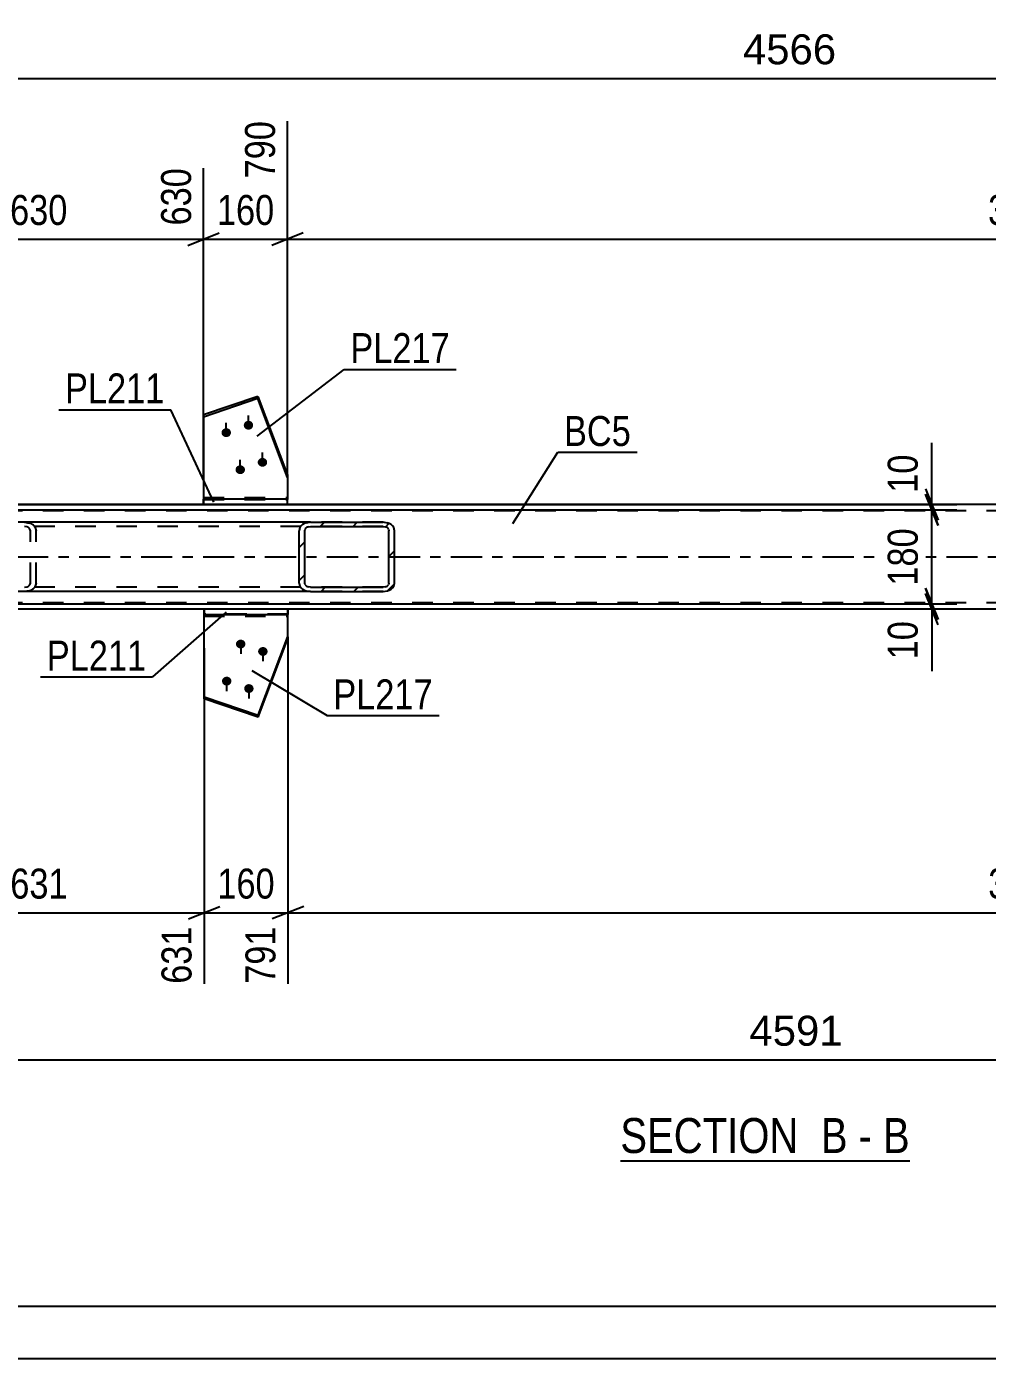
# Model space of a CAD drawing. Header units: millimetres. Extents: x 0 to 841, y 0 to 594.
# Drawn here: x 67.2 to 158.9, y 0 to 127.2 of the extents above; entities that cross this region are included whole.
import ezdxf

# ---------------------------------------------------------------- set-up
doc = ezdxf.new("R2010")
doc.units = ezdxf.units.MM
doc.linetypes.add('DXK_LINE_DOT2', pattern=[3.9198, 1.9599, -1.9599])
doc.linetypes.add('DXK_LINE_DOT3', pattern=[5.9187, 2.979, -0.9799, 0.9799, -0.9799])
doc.styles.add('Arial', font='ARIAL.TTF', dxfattribs={"height": 0.2})
doc.styles.add('Arial Narrow', font='ARIALN.TTF', dxfattribs={"height": 0.2})

# ---------------------------------------------------------------- blocks, each defined once
blk = doc.blocks.new('Unknown-814738463-1129')
at = {"color": 5, "linetype": 'Continuous'}
for p, q in [((5, 5), (836, 5)), ((0, 0), (841, 0))]:
    blk.add_line(p, q, dxfattribs=at)
blk = doc.blocks.new('Unknown-814738463-17 - 4236')
at = {"color": 6, "linetype": 'Continuous'}
blk.add_line((123.87, 18.87), (151.52, 18.87), dxfattribs=at)
at = {"color": 0, "linetype": 'Continuous'}
for points in [[(141.98, 19.62), (141.98, 23.12), (123.87, 23.12), (123.87, 19.62)], [(145.58, 19.62), (145.58, 23.12), (143.03, 23.12), (143.03, 19.62)], [(147.91, 19.62), (147.91, 23.12), (146.63, 23.12), (146.63, 19.62)], [(151.52, 19.62), (151.52, 23.12), (148.96, 23.12), (148.96, 19.62)]]:
    blk.add_wipeout(points, dxfattribs=at)
at = {"color": 7, "linetype": 'Continuous', "style": 'Arial Narrow'}
for s, p in [('SECTION ', (123.87, 19.62)), ('B', (143.03, 19.62)), ('B', (148.96, 19.62)), ('-', (146.63, 19.62))]:
    blk.add_text(s, height=3.34, dxfattribs=at).set_placement(p)
blk = doc.blocks.new('Bolt-814738463-4263 - 4236')
at = {"linetype": 'Continuous'}
for points in [[(88.34, 89.58), (88.44, 89.57), (88.53, 89.54), (88.61, 89.5), (88.68, 89.44), (88.73, 89.36), (88.77, 89.28), (88.79, 89.2), (88.79, 89.11), (88.77, 89.02), (88.73, 88.94), (88.68, 88.87), (88.61, 88.81), (88.53, 88.77), (88.44, 88.74), (88.34, 88.73), (88.25, 88.74), (88.16, 88.77), (88.08, 88.81), (88.01, 88.87), (87.95, 88.94), (87.92, 89.02), (87.9, 89.11), (87.9, 89.2), (87.92, 89.28), (87.95, 89.36), (88.01, 89.44), (88.08, 89.5), (88.16, 89.54), (88.25, 89.57)], [(86.22, 88.87), (86.32, 88.86), (86.41, 88.83), (86.49, 88.79), (86.56, 88.73), (86.61, 88.66), (86.65, 88.58), (86.67, 88.49), (86.67, 88.4), (86.65, 88.32), (86.61, 88.23), (86.56, 88.16), (86.49, 88.1), (86.41, 88.06), (86.32, 88.03), (86.22, 88.02), (86.13, 88.03), (86.04, 88.06), (85.96, 88.1), (85.89, 88.16), (85.83, 88.23), (85.79, 88.32), (85.78, 88.4), (85.78, 88.49), (85.79, 88.58), (85.83, 88.66), (85.89, 88.73), (85.96, 88.79), (86.04, 88.83), (86.13, 88.86)], [(87.56, 85.33), (87.65, 85.32), (87.74, 85.29), (87.82, 85.25), (87.89, 85.19), (87.95, 85.12), (87.99, 85.03), (88.01, 84.95), (88.01, 84.86), (87.99, 84.77), (87.95, 84.69), (87.89, 84.62), (87.82, 84.56), (87.74, 84.52), (87.65, 84.49), (87.56, 84.48), (87.47, 84.49), (87.38, 84.52), (87.3, 84.56), (87.23, 84.62), (87.17, 84.69), (87.13, 84.77), (87.11, 84.86), (87.11, 84.95), (87.13, 85.03), (87.17, 85.12), (87.23, 85.19), (87.3, 85.25), (87.38, 85.29), (87.47, 85.32)], [(89.68, 86.03), (89.77, 86.02), (89.86, 86), (89.95, 85.95), (90.01, 85.89), (90.07, 85.82), (90.11, 85.74), (90.13, 85.65), (90.13, 85.57), (90.11, 85.48), (90.07, 85.4), (90.01, 85.33), (89.95, 85.27), (89.86, 85.22), (89.77, 85.2), (89.68, 85.19), (89.59, 85.2), (89.5, 85.22), (89.42, 85.27), (89.35, 85.33), (89.29, 85.4), (89.25, 85.48), (89.23, 85.57), (89.23, 85.65), (89.25, 85.74), (89.29, 85.82), (89.35, 85.89), (89.42, 85.95), (89.5, 86), (89.59, 86.02)]]:
    blk.add_hatch(color=1, dxfattribs=at).paths.add_polyline_path(points)
at = {"color": 1, "linetype": 'Continuous'}
for p, q in [((86.22, 88.1), (86.22, 89.39)), ((88.34, 88.81), (88.34, 90.09)), ((89.68, 85.27), (89.68, 86.55)), ((87.56, 84.56), (87.56, 85.84))]:
    blk.add_line(p, q, dxfattribs=at)
blk = doc.blocks.new('Bolt-814738463-4264 - 4236')
at = {"linetype": 'Continuous'}
for points in [[(87.6, 67.82), (87.51, 67.83), (87.42, 67.86), (87.34, 67.91), (87.27, 67.96), (87.21, 68.04), (87.17, 68.12), (87.15, 68.2), (87.15, 68.29), (87.17, 68.38), (87.21, 68.46), (87.27, 68.53), (87.34, 68.59), (87.42, 68.63), (87.51, 68.66), (87.6, 68.67), (87.7, 68.66), (87.78, 68.63), (87.87, 68.59), (87.94, 68.53), (87.99, 68.46), (88.03, 68.38), (88.05, 68.29), (88.05, 68.2), (88.03, 68.12), (87.99, 68.04), (87.94, 67.96), (87.87, 67.91), (87.78, 67.86), (87.7, 67.83)], [(89.72, 67.12), (89.63, 67.13), (89.54, 67.15), (89.46, 67.2), (89.39, 67.26), (89.33, 67.33), (89.29, 67.41), (89.27, 67.5), (89.27, 67.58), (89.29, 67.67), (89.33, 67.75), (89.39, 67.82), (89.46, 67.88), (89.54, 67.93), (89.63, 67.95), (89.72, 67.96), (89.82, 67.95), (89.91, 67.93), (89.99, 67.88), (90.06, 67.82), (90.11, 67.75), (90.15, 67.67), (90.17, 67.58), (90.17, 67.5), (90.15, 67.41), (90.11, 67.33), (90.06, 67.26), (89.99, 67.2), (89.91, 67.15), (89.82, 67.13)], [(86.26, 64.28), (86.17, 64.29), (86.08, 64.32), (86, 64.36), (85.93, 64.42), (85.87, 64.49), (85.84, 64.57), (85.82, 64.66), (85.82, 64.75), (85.84, 64.84), (85.87, 64.92), (85.93, 64.99), (86, 65.05), (86.08, 65.09), (86.17, 65.12), (86.26, 65.13), (86.36, 65.12), (86.45, 65.09), (86.53, 65.05), (86.6, 64.99), (86.65, 64.92), (86.69, 64.84), (86.71, 64.75), (86.71, 64.66), (86.69, 64.57), (86.65, 64.49), (86.6, 64.42), (86.53, 64.36), (86.45, 64.32), (86.36, 64.29)], [(88.38, 63.57), (88.29, 63.58), (88.2, 63.61), (88.12, 63.66), (88.05, 63.71), (88, 63.79), (87.96, 63.87), (87.94, 63.95), (87.94, 64.04), (87.96, 64.13), (88, 64.21), (88.05, 64.28), (88.12, 64.34), (88.2, 64.38), (88.29, 64.41), (88.38, 64.42), (88.48, 64.41), (88.57, 64.38), (88.65, 64.34), (88.72, 64.28), (88.77, 64.21), (88.81, 64.13), (88.83, 64.04), (88.83, 63.95), (88.81, 63.87), (88.77, 63.79), (88.72, 63.71), (88.65, 63.66), (88.57, 63.61), (88.48, 63.58)]]:
    blk.add_hatch(color=1, dxfattribs=at).paths.add_polyline_path(points)
at = {"color": 1, "linetype": 'Continuous'}
for p, q in [((87.6, 68.59), (87.6, 67.31)), ((89.72, 67.88), (89.72, 66.6)), ((86.26, 65.05), (86.26, 63.76)), ((88.38, 64.34), (88.38, 63.06))]:
    blk.add_line(p, q, dxfattribs=at)
blk = doc.blocks.new('Part-814738463-4272 - 4236')
at = {"color": 2, "linetype": 'Continuous'}
for p, q in [((89.24, 91.9), (84.06, 90.14)), ((89.24, 91.7), (84.06, 89.93)), ((89.24, 91.7), (89.24, 91.9)), ((89.24, 91.9), (92.08, 84.37)), ((92.08, 84.17), (89.24, 91.7)), ((84.06, 90.14), (84.06, 82.08)), ((92.08, 84.37), (92.08, 82.08))]:
    blk.add_line(p, q, dxfattribs=at)
at = {"color": 7, "linetype": 'DXK_LINE_DOT2'}
for p, q in [((84.06, 82.26), (92.08, 82.26)), ((84.06, 82.08), (84.06, 82.05)), ((84.06, 82.05), (84.06, 82.08)), ((84.06, 82.05), (92.08, 82.05)), ((92.08, 82.05), (92.08, 82.08)), ((92.08, 82.08), (92.08, 82.05))]:
    blk.add_line(p, q, dxfattribs=at)
blk = doc.blocks.new('Part-814738463-4277 - 4236')
at = {"color": 7, "linetype": 'DXK_LINE_DOT2'}
for p, q in [((92.12, 71.1), (84.1, 71.1)), ((84.1, 71.1), (84.1, 71.08)), ((84.1, 71.08), (84.1, 71.1)), ((84.1, 70.9), (92.12, 70.9)), ((92.12, 71.1), (92.12, 71.08)), ((92.12, 71.08), (92.12, 71.1))]:
    blk.add_line(p, q, dxfattribs=at)
at = {"color": 2, "linetype": 'Continuous'}
for p, q in [((84.1, 63.02), (84.1, 71.08)), ((92.12, 68.78), (92.12, 71.08)), ((89.28, 61.46), (92.12, 68.98)), ((89.28, 61.25), (92.12, 68.78)), ((84.1, 63.22), (89.28, 61.46)), ((89.28, 61.25), (84.1, 63.02)), ((89.28, 61.46), (89.28, 61.25))]:
    blk.add_line(p, q, dxfattribs=at)
blk = doc.blocks.new('Part-814738463-4285 - 4236')
at = {"color": 2, "linetype": 'Continuous'}
for p, q in [((84.06, 81.58), (84.06, 82.08)), ((92.08, 82.08), (84.06, 82.08)), ((92.08, 81.58), (92.08, 82.08))]:
    blk.add_line(p, q, dxfattribs=at)
at = {"color": 7, "linetype": 'DXK_LINE_DOT2'}
for p, q in [((84.06, 82.08), (84.06, 81.58)), ((84.06, 81.58), (92.08, 81.58)), ((92.08, 81.58), (92.08, 82.08))]:
    blk.add_line(p, q, dxfattribs=at)
blk = doc.blocks.new('Part-814738463-4290 - 4236')
at = {"color": 2, "linetype": 'Continuous'}
for p, q in [((84.1, 71.08), (84.1, 71.58)), ((92.12, 71.08), (92.12, 71.58)), ((84.1, 71.08), (92.12, 71.08))]:
    blk.add_line(p, q, dxfattribs=at)
at = {"color": 7, "linetype": 'DXK_LINE_DOT2'}
for p, q in [((92.12, 71.58), (84.1, 71.58)), ((84.1, 71.58), (84.1, 71.08)), ((92.12, 71.58), (92.12, 71.08))]:
    blk.add_line(p, q, dxfattribs=at)
blk = doc.blocks.new('Part-814738463-4346 - 4236')
at = {"color": 2, "linetype": 'Continuous'}
for p, q in [((219.62, 81.58), (52.57, 81.58)), ((219.62, 71.58), (52.57, 71.58))]:
    blk.add_line(p, q, dxfattribs=at)
at = {"color": 7, "linetype": 'DXK_LINE_DOT2'}
for p, q in [((219.62, 80.98), (52.57, 80.98)), ((219.62, 72.18), (52.57, 72.18))]:
    blk.add_line(p, q, dxfattribs=at)
at = {"color": 7, "linetype": 'DXK_LINE_DOT3'}
blk.add_line((42.57, 76.58), (219.62, 76.58), dxfattribs=at)
blk = doc.blocks.new('Part-814738463-4363 - 4236')
at = {"linetype": 'Continuous'}
h = blk.add_hatch(dxfattribs=at)
h.set_pattern_fill('', scale=0.7, style=0, pattern_type=0)
h.set_pattern_definition([(45, (101.6253, 73.3363), (-1.57154, 1.57154), [])])
h.paths.add_polyline_path([(101.2, 73.28), (101.63, 73.34), (101.98, 73.51), (102.22, 73.77), (102.31, 74.08), (102.31, 79.08), (102.22, 79.38), (101.98, 79.64), (101.63, 79.81), (101.2, 79.88), (94.28, 79.88), (93.86, 79.81), (93.5, 79.64), (93.26, 79.38), (93.18, 79.08), (93.18, 74.08), (93.26, 73.77), (93.5, 73.51), (93.86, 73.34), (94.28, 73.28)])
h.paths.add_polyline_path([(94.07, 73.71), (93.89, 73.79), (93.77, 73.92), (93.73, 74.08), (93.73, 79.08), (93.77, 79.23), (93.89, 79.36), (94.07, 79.44), (94.28, 79.48), (101.2, 79.48), (101.41, 79.44), (101.59, 79.36), (101.71, 79.23), (101.76, 79.08), (101.76, 74.08), (101.71, 73.92), (101.59, 73.79), (101.41, 73.71), (101.2, 73.68), (94.28, 73.68)])
at = {"color": 2, "linetype": 'Continuous'}
for p, q in [((59.61, 79.81), (60.04, 79.88)), ((59.62, 79.34), (59.61, 79.81)), ((59.62, 79.64), (59.61, 79.81)), ((59.62, 79.64), (59.62, 79.08)), ((94.28, 79.88), (60.04, 79.88)), ((93.26, 79.38), (93.18, 79.08)), ((93.18, 74.08), (93.18, 79.08)), ((93.73, 79.08), (93.77, 79.23)), ((93.73, 74.08), (93.73, 79.08)), ((94.28, 79.88), (93.86, 79.81)), ((94.07, 79.44), (94.28, 79.48)), ((94.28, 79.88), (101.2, 79.88)), ((94.28, 79.48), (101.2, 79.48)), ((101.63, 79.81), (101.2, 79.88)), ((101.2, 79.48), (101.41, 79.44)), ((101.71, 79.23), (101.76, 79.08)), ((101.76, 74.08), (101.76, 79.08)), ((102.31, 79.08), (102.22, 79.38)), ((102.31, 74.08), (102.31, 79.08)), ((59.61, 73.34), (59.62, 73.82)), ((59.62, 73.77), (59.62, 74.08)), ((93.18, 74.08), (93.26, 73.77)), ((93.77, 73.92), (93.73, 74.08)), ((101.76, 74.08), (101.71, 73.92)), ((102.22, 73.77), (102.31, 74.08)), ((59.61, 73.34), (59.62, 73.51)), ((59.61, 73.34), (60.04, 73.28)), ((59.62, 73.51), (59.62, 73.77)), ((94.28, 73.28), (60.04, 73.28)), ((93.86, 73.34), (94.28, 73.28)), ((94.28, 73.68), (94.07, 73.71)), ((94.28, 73.68), (101.2, 73.68)), ((94.28, 73.28), (101.2, 73.28)), ((101.41, 73.71), (101.2, 73.68)), ((101.2, 73.28), (101.63, 73.34))]:
    blk.add_line(p, q, dxfattribs=at)
at = {"color": 7, "linetype": 'DXK_LINE_DOT2'}
for p, q in [((59.64, 79.36), (59.62, 79.34)), ((59.62, 74.08), (59.62, 79.08)), ((59.82, 79.44), (59.64, 79.36)), ((60.04, 79.48), (59.82, 79.44)), ((101.2, 79.48), (60.04, 79.48)), ((66.95, 79.88), (67.38, 79.81)), ((67.16, 79.44), (66.95, 79.48)), ((67.51, 79.08), (67.46, 79.23)), ((67.51, 74.08), (67.51, 79.08)), ((67.98, 79.38), (68.06, 79.08)), ((68.06, 74.08), (68.06, 79.08)), ((101.2, 79.88), (94.28, 79.88)), ((59.62, 73.82), (59.64, 73.79)), ((67.46, 73.92), (67.51, 74.08)), ((68.06, 74.08), (67.98, 73.77)), ((59.64, 73.79), (59.82, 73.71)), ((59.82, 73.71), (60.04, 73.68)), ((101.2, 73.68), (60.04, 73.68)), ((66.95, 73.68), (67.16, 73.71)), ((67.38, 73.34), (66.95, 73.28)), ((101.2, 73.28), (94.28, 73.28))]:
    blk.add_line(p, q, dxfattribs=at)
for centre, radius, start, end in [((67.04, 78.96), 0.505, 32.6712, 75.6111), ((67.13, 78.84), 1.01, 32.6712, 75.6111), ((67.04, 74.19), 0.505, 284.3889, 327.3288), ((67.13, 74.31), 1.01, 284.3889, 327.3288)]:
    blk.add_arc(centre, radius, start, end, dxfattribs=at)
at = {"color": 2, "linetype": 'Continuous'}
for centre, radius, start, end in [((94.11, 78.84), 1.01, 104.3889, 147.3288), ((94.2, 78.96), 0.505, 104.3889, 147.3288), ((101.29, 78.96), 0.505, 32.6712, 75.6111), ((101.37, 78.84), 1.01, 32.6712, 75.6111), ((94.2, 74.19), 0.505, 212.6712, 255.6111), ((101.29, 74.19), 0.505, 284.3889, 327.3288), ((94.11, 74.31), 1.01, 212.6712, 255.6111), ((101.37, 74.31), 1.01, 284.3889, 327.3288)]:
    blk.add_arc(centre, radius, start, end, dxfattribs=at)
blk = doc.blocks.new('StraightDimension-814738463-4475 - 4236')
at = {"color": 7, "linetype": 'Continuous'}
for p, q in [((52.57, 67.84), (52.57, 39.45)), ((84.1, 67.84), (84.1, 35.79)), ((54.07, 43.18), (51.07, 41.98)), ((52.57, 42.58), (84.1, 42.58)), ((82.6, 41.98), (85.6, 43.18))]:
    blk.add_line(p, q, dxfattribs=at)
at = {"color": 0}
blk.add_wipeout([(71.68, 43.33), (71.68, 47.53), (64.99, 47.53), (64.99, 43.33)], dxfattribs=at)
at = {"color": 3, "style": 'Arial Narrow'}
blk.add_text('631', height=2.863, dxfattribs=at).set_placement((65.59, 43.93))
at = {"color": 0, "linetype": 'Continuous'}
for points in [[(51.97, 41.88), (47.77, 41.88), (47.77, 38.85), (51.97, 38.85)], [(83.5, 41.88), (79.3, 41.88), (79.3, 35.19), (83.5, 35.19)]]:
    blk.add_wipeout(points, dxfattribs=at)
at = {"color": 3, "linetype": 'Continuous', "style": 'Arial Narrow'}
for s, height, p in [('0', 2.86, (51.37, 39.45)), ('631', 2.863, (82.9, 35.79))]:
    blk.add_text(s, height=height, rotation=90.0002, dxfattribs=at).set_placement(p)
blk = doc.blocks.new('StraightDimension-814738463-4485 - 4236')
at = {"color": 7, "linetype": 'Continuous'}
for p, q in [((92.12, 68.93), (92.12, 35.79)), ((84.1, 67.84), (84.1, 35.79)), ((82.6, 41.98), (85.6, 43.18)), ((84.1, 42.58), (92.12, 42.58)), ((93.62, 43.18), (90.62, 41.98))]:
    blk.add_line(p, q, dxfattribs=at)
at = {"color": 0}
blk.add_wipeout([(91.45, 43.33), (91.45, 47.53), (84.77, 47.53), (84.77, 43.33)], dxfattribs=at)
at = {"color": 0, "linetype": 'Continuous'}
blk.add_wipeout([(91.52, 41.88), (87.32, 41.88), (87.32, 35.19), (91.52, 35.19)], dxfattribs=at)
at = {"color": 3, "style": 'Arial Narrow'}
blk.add_text('160', height=2.863, dxfattribs=at).set_placement((85.37, 43.93))
at = {"color": 3, "linetype": 'Continuous', "style": 'Arial Narrow'}
blk.add_text('791', height=2.863, rotation=90.0002, dxfattribs=at).set_placement((90.92, 35.79))
blk = doc.blocks.new('StraightDimension-814738463-4495 - 4236')
at = {"color": 7, "linetype": 'Continuous'}
for p, q in [((233.22, 70.58), (233.22, 33.97)), ((92.12, 68.93), (92.12, 35.79)), ((93.62, 43.18), (90.62, 41.98)), ((92.12, 42.58), (233.22, 42.58)), ((231.72, 41.98), (234.72, 43.18))]:
    blk.add_line(p, q, dxfattribs=at)
at = {"color": 0}
blk.add_wipeout([(166.93, 43.33), (166.93, 47.53), (158.42, 47.53), (158.42, 43.33)], dxfattribs=at)
at = {"color": 3, "style": 'Arial Narrow'}
blk.add_text('3660', height=2.863, dxfattribs=at).set_placement((159.02, 43.93))
at = {"color": 0, "linetype": 'Continuous'}
blk.add_wipeout([(232.62, 41.88), (228.42, 41.88), (228.42, 33.37), (232.62, 33.37)], dxfattribs=at)
at = {"color": 3, "linetype": 'Continuous', "style": 'Arial Narrow'}
blk.add_text('4451', height=2.863, rotation=90.0002, dxfattribs=at).set_placement((232.02, 33.97))
blk = doc.blocks.new('StraightDimension-814738463-4526 - 4236')
at = {"color": 7, "linetype": 'Continuous'}
for p, q in [((92.08, 84.21), (92.08, 118.22)), ((84.06, 84.21), (84.06, 113.72)), ((82.56, 106.34), (85.56, 107.54)), ((84.06, 106.94), (92.08, 106.94)), ((93.58, 107.54), (90.58, 106.34))]:
    blk.add_line(p, q, dxfattribs=at)
at = {"color": 0}
blk.add_wipeout([(91.41, 107.69), (91.41, 111.89), (84.73, 111.89), (84.73, 107.69)], dxfattribs=at)
at = {"color": 3, "style": 'Arial Narrow'}
blk.add_text('160', height=2.863, dxfattribs=at).set_placement((85.33, 108.29))
at = {"color": 0, "linetype": 'Continuous'}
blk.add_wipeout([(91.48, 118.82), (87.28, 118.82), (87.28, 112.14), (91.48, 112.14)], dxfattribs=at)
at = {"color": 3, "linetype": 'Continuous', "style": 'Arial Narrow'}
blk.add_text('790', height=2.863, rotation=90.0002, dxfattribs=at).set_placement((90.88, 112.74))
blk = doc.blocks.new('StraightDimension-814738463-4536 - 4236')
at = {"color": 7, "linetype": 'Continuous'}
for p, q in [((92.08, 84.21), (92.08, 118.22)), ((233.22, 82.58), (233.22, 115.55)), ((93.58, 107.54), (90.58, 106.34)), ((92.08, 106.94), (233.22, 106.94)), ((231.72, 106.34), (234.72, 107.54))]:
    blk.add_line(p, q, dxfattribs=at)
at = {"color": 0}
blk.add_wipeout([(166.91, 107.69), (166.91, 111.89), (158.4, 111.89), (158.4, 107.69)], dxfattribs=at)
at = {"color": 3, "style": 'Arial Narrow'}
blk.add_text('3661', height=2.863, dxfattribs=at).set_placement((159, 108.29))
at = {"color": 0, "linetype": 'Continuous'}
blk.add_wipeout([(232.62, 116.15), (228.42, 116.15), (228.42, 107.64), (232.62, 107.64)], dxfattribs=at)
at = {"color": 3, "linetype": 'Continuous', "style": 'Arial Narrow'}
blk.add_text('4451', height=2.863, rotation=90.0002, dxfattribs=at).set_placement((232.02, 108.24))
blk = doc.blocks.new('StraightDimension-814738463-4562 - 4236')
at = {"color": 7, "linetype": 'Continuous'}
blk.add_line((46.82, 122.29), (233.22, 122.29), dxfattribs=at)
at = {"color": 0}
blk.add_wipeout([(145.07, 123.04), (145.07, 127.24), (134.98, 127.24), (134.98, 123.04)], dxfattribs=at)
at = {"color": 3, "style": 'Arial'}
blk.add_text('4566', height=2.865, dxfattribs=at).set_placement((135.58, 123.64))
blk = doc.blocks.new('StraightDimension-814738463-4575 - 4236')
at = {"color": 7, "linetype": 'Continuous'}
blk.add_line((46.82, 28.52), (234.47, 28.52), dxfattribs=at)
at = {"color": 0}
blk.add_wipeout([(145.7, 29.27), (145.7, 33.47), (135.6, 33.47), (135.6, 29.27)], dxfattribs=at)
at = {"color": 3, "style": 'Arial'}
blk.add_text('4591', height=2.865, dxfattribs=at).set_placement((136.2, 29.87))
blk = doc.blocks.new('StraightDimension-814738463-4581 - 4236')
at = {"color": 7, "linetype": 'Continuous'}
for p, q in [((153.03, 73.58), (154.23, 70.58)), ((154.23, 70.08), (153.03, 73.08)), ((53.27, 72.08), (156.03, 72.08)), ((162.85, 71.58), (150.78, 71.58)), ((153.63, 71.58), (153.63, 72.08)), ((153.63, 71.58), (153.63, 65.67)), ((153.63, 71.58), (153.63, 65.67))]:
    blk.add_line(p, q, dxfattribs=at)
at = {"color": 0}
blk.add_wipeout([(152.88, 71.05), (148.68, 71.05), (148.68, 66.19), (152.88, 66.19)], dxfattribs=at)
at = {"color": 3, "style": 'Arial Narrow'}
blk.add_text('10', height=2.863, rotation=90.0002, dxfattribs=at).set_placement((152.28, 66.79))
blk = doc.blocks.new('StraightDimension-814738463-4592 - 4236')
at = {"color": 7, "linetype": 'Continuous'}
for p, q in [((153.03, 82.58), (154.23, 79.58)), ((53.27, 81.08), (156.03, 81.08)), ((153.63, 72.08), (153.63, 81.08)), ((154.23, 70.58), (153.03, 73.58)), ((53.27, 72.08), (156.03, 72.08))]:
    blk.add_line(p, q, dxfattribs=at)
at = {"color": 0}
blk.add_wipeout([(152.88, 79.92), (148.68, 79.92), (148.68, 73.23), (152.88, 73.23)], dxfattribs=at)
at = {"color": 3, "style": 'Arial Narrow'}
blk.add_text('180', height=2.863, rotation=90.0002, dxfattribs=at).set_placement((152.28, 73.83))
blk = doc.blocks.new('StraightDimension-814738463-4602 - 4236')
at = {"color": 7, "linetype": 'Continuous'}
for p, q in [((153.63, 81.58), (153.63, 87.48)), ((153.63, 81.58), (153.63, 87.48)), ((153.03, 83.08), (154.23, 80.08)), ((53.57, 81.58), (156.03, 81.58)), ((154.23, 79.58), (153.03, 82.58)), ((153.63, 81.08), (153.63, 81.58)), ((53.27, 81.08), (156.03, 81.08))]:
    blk.add_line(p, q, dxfattribs=at)
at = {"color": 0}
blk.add_wipeout([(152.88, 86.96), (148.68, 86.96), (148.68, 82.1), (152.88, 82.1)], dxfattribs=at)
at = {"color": 3, "style": 'Arial Narrow'}
blk.add_text('10', height=2.863, rotation=90.0002, dxfattribs=at).set_placement((152.28, 82.7))
blk = doc.blocks.new('StraightDimension-814738463-11675 - 4236')
at = {"color": 7, "linetype": 'Continuous'}
for p, q in [((84.06, 84.21), (84.06, 113.72)), ((52.57, 84.21), (52.57, 110.07)), ((54.07, 107.54), (51.07, 106.34)), ((52.57, 106.94), (84.06, 106.94)), ((82.56, 106.34), (85.56, 107.54))]:
    blk.add_line(p, q, dxfattribs=at)
at = {"color": 0}
blk.add_wipeout([(71.66, 107.69), (71.66, 111.89), (64.97, 111.89), (64.97, 107.69)], dxfattribs=at)
at = {"color": 3, "style": 'Arial Narrow'}
blk.add_text('630', height=2.863, dxfattribs=at).set_placement((65.57, 108.29))
at = {"color": 0, "linetype": 'Continuous'}
for points in [[(83.46, 114.32), (79.26, 114.32), (79.26, 107.64), (83.46, 107.64)], [(51.97, 110.67), (47.77, 110.67), (47.77, 107.64), (51.97, 107.64)]]:
    blk.add_wipeout(points, dxfattribs=at)
at = {"color": 3, "linetype": 'Continuous', "style": 'Arial Narrow'}
for s, height, p in [('630', 2.863, (82.86, 108.24)), ('0', 2.86, (51.37, 108.24))]:
    blk.add_text(s, height=height, rotation=90.0002, dxfattribs=at).set_placement(p)
blk = doc.blocks.new('Mark-814738463-4268 - 4236')
at = {"color": 0}
blk.add_wipeout([(107.59, 95.09), (107.59, 98.09), (98.08, 98.09), (98.08, 95.09)], dxfattribs=at)
blk.add_wipeout([(107.59, 95.09), (107.59, 98.09), (98.08, 98.09), (98.08, 95.09)], dxfattribs=at)
at = {"color": 30, "linetype": 'Continuous'}
for p, q in [((89.18, 88.1), (97.48, 94.49)), ((97.48, 94.49), (108.19, 94.49))]:
    blk.add_line(p, q, dxfattribs=at)
at = {"color": 3, "style": 'Arial Narrow'}
blk.add_text('PL217', height=2.863, dxfattribs=at).set_placement((98.08, 95.09))
blk = doc.blocks.new('Mark-814738463-4273 - 4236')
at = {"color": 0}
blk.add_wipeout([(105.95, 62.01), (105.95, 65.01), (96.45, 65.01), (96.45, 62.01)], dxfattribs=at)
blk.add_wipeout([(105.95, 62.01), (105.95, 65.01), (96.45, 65.01), (96.45, 62.01)], dxfattribs=at)
at = {"color": 30, "linetype": 'Continuous'}
for p, q in [((88.66, 65.71), (95.85, 61.41)), ((95.85, 61.41), (106.55, 61.41))]:
    blk.add_line(p, q, dxfattribs=at)
at = {"color": 3, "style": 'Arial Narrow'}
blk.add_text('PL217', height=2.863, dxfattribs=at).set_placement((96.45, 62.01))
blk = doc.blocks.new('Mark-814738463-4281 - 4236')
at = {"color": 0}
blk.add_wipeout([(80.32, 91.24), (80.32, 94.24), (70.82, 94.24), (70.82, 91.24)], dxfattribs=at)
blk.add_wipeout([(80.32, 91.24), (80.32, 94.24), (70.82, 94.24), (70.82, 91.24)], dxfattribs=at)
at = {"color": 30, "linetype": 'Continuous'}
for p in [(70.22, 90.64), (85.04, 81.79)]:
    blk.add_line(p, (80.92, 90.64), dxfattribs=at)
at = {"color": 3, "style": 'Arial Narrow'}
blk.add_text('PL211', height=2.863, dxfattribs=at).set_placement((70.82, 91.24))
blk = doc.blocks.new('Mark-814738463-4286 - 4236')
at = {"color": 0}
blk.add_wipeout([(78.58, 65.71), (78.58, 68.71), (69.08, 68.71), (69.08, 65.71)], dxfattribs=at)
blk.add_wipeout([(78.58, 65.71), (78.58, 68.71), (69.08, 68.71), (69.08, 65.71)], dxfattribs=at)
at = {"color": 30, "linetype": 'Continuous'}
for p in [(86.2, 71.28), (68.48, 65.11)]:
    blk.add_line(p, (79.18, 65.11), dxfattribs=at)
at = {"color": 3, "style": 'Arial Narrow'}
blk.add_text('PL211', height=2.863, dxfattribs=at).set_placement((69.08, 65.71))
blk = doc.blocks.new('Mark-814738463-4342 - 4236')
at = {"color": 0}
blk.add_wipeout([(124.89, 87.17), (124.89, 90.17), (118.49, 90.17), (118.49, 87.17)], dxfattribs=at)
blk.add_wipeout([(124.89, 87.17), (124.89, 90.17), (118.49, 90.17), (118.49, 87.17)], dxfattribs=at)
at = {"color": 30, "linetype": 'Continuous'}
for p, q in [((113.6, 79.77), (117.89, 86.57)), ((117.89, 86.57), (125.49, 86.57))]:
    blk.add_line(p, q, dxfattribs=at)
at = {"color": 3, "style": 'Arial Narrow'}
blk.add_text('BC5', height=2.863, dxfattribs=at).set_placement((118.49, 87.17))

msp = doc.modelspace()

# ---------------------------------------------------------------- block references
for name in ['Unknown-814738463-1129', 'Part-814738463-4272 - 4236', 'Bolt-814738463-4263 - 4236', 'Part-814738463-4346 - 4236', 'Part-814738463-4285 - 4236', 'Part-814738463-4363 - 4236', 'Part-814738463-4290 - 4236', 'Part-814738463-4277 - 4236', 'Bolt-814738463-4264 - 4236']:
    msp.add_blockref(name, (0, 0))

# ---------------------------------------------------------------- next in the draw order: block references
for name in ['StraightDimension-814738463-4526 - 4236', 'StraightDimension-814738463-4475 - 4236', 'Unknown-814738463-17 - 4236']:
    msp.add_blockref(name, (0, 0))

# ---------------------------------------------------------------- next in the draw order: block references
for name in ['StraightDimension-814738463-4536 - 4236', 'StraightDimension-814738463-4485 - 4236']:
    msp.add_blockref(name, (0, 0))

# ---------------------------------------------------------------- next in the draw order: block references
for name in ['StraightDimension-814738463-4562 - 4236', 'StraightDimension-814738463-4495 - 4236']:
    msp.add_blockref(name, (0, 0))

# ---------------------------------------------------------------- next in the draw order: block references
for name in ['StraightDimension-814738463-4581 - 4236', 'StraightDimension-814738463-4575 - 4236']:
    msp.add_blockref(name, (0, 0))

# ---------------------------------------------------------------- next in the draw order: block references
for name in ['StraightDimension-814738463-4592 - 4236', 'Mark-814738463-4273 - 4236']:
    msp.add_blockref(name, (0, 0))

# ---------------------------------------------------------------- next in the draw order: block references
for name in ['StraightDimension-814738463-4602 - 4236', 'Mark-814738463-4286 - 4236']:
    msp.add_blockref(name, (0, 0))

# ---------------------------------------------------------------- next in the draw order: block references
for name in ['StraightDimension-814738463-11675 - 4236', 'Mark-814738463-4268 - 4236', 'Mark-814738463-4342 - 4236']:
    msp.add_blockref(name, (0, 0))

# ---------------------------------------------------------------- next in the draw order: block references
msp.add_blockref('Mark-814738463-4281 - 4236', (0, 0))

doc.saveas('drawing.dxf')
